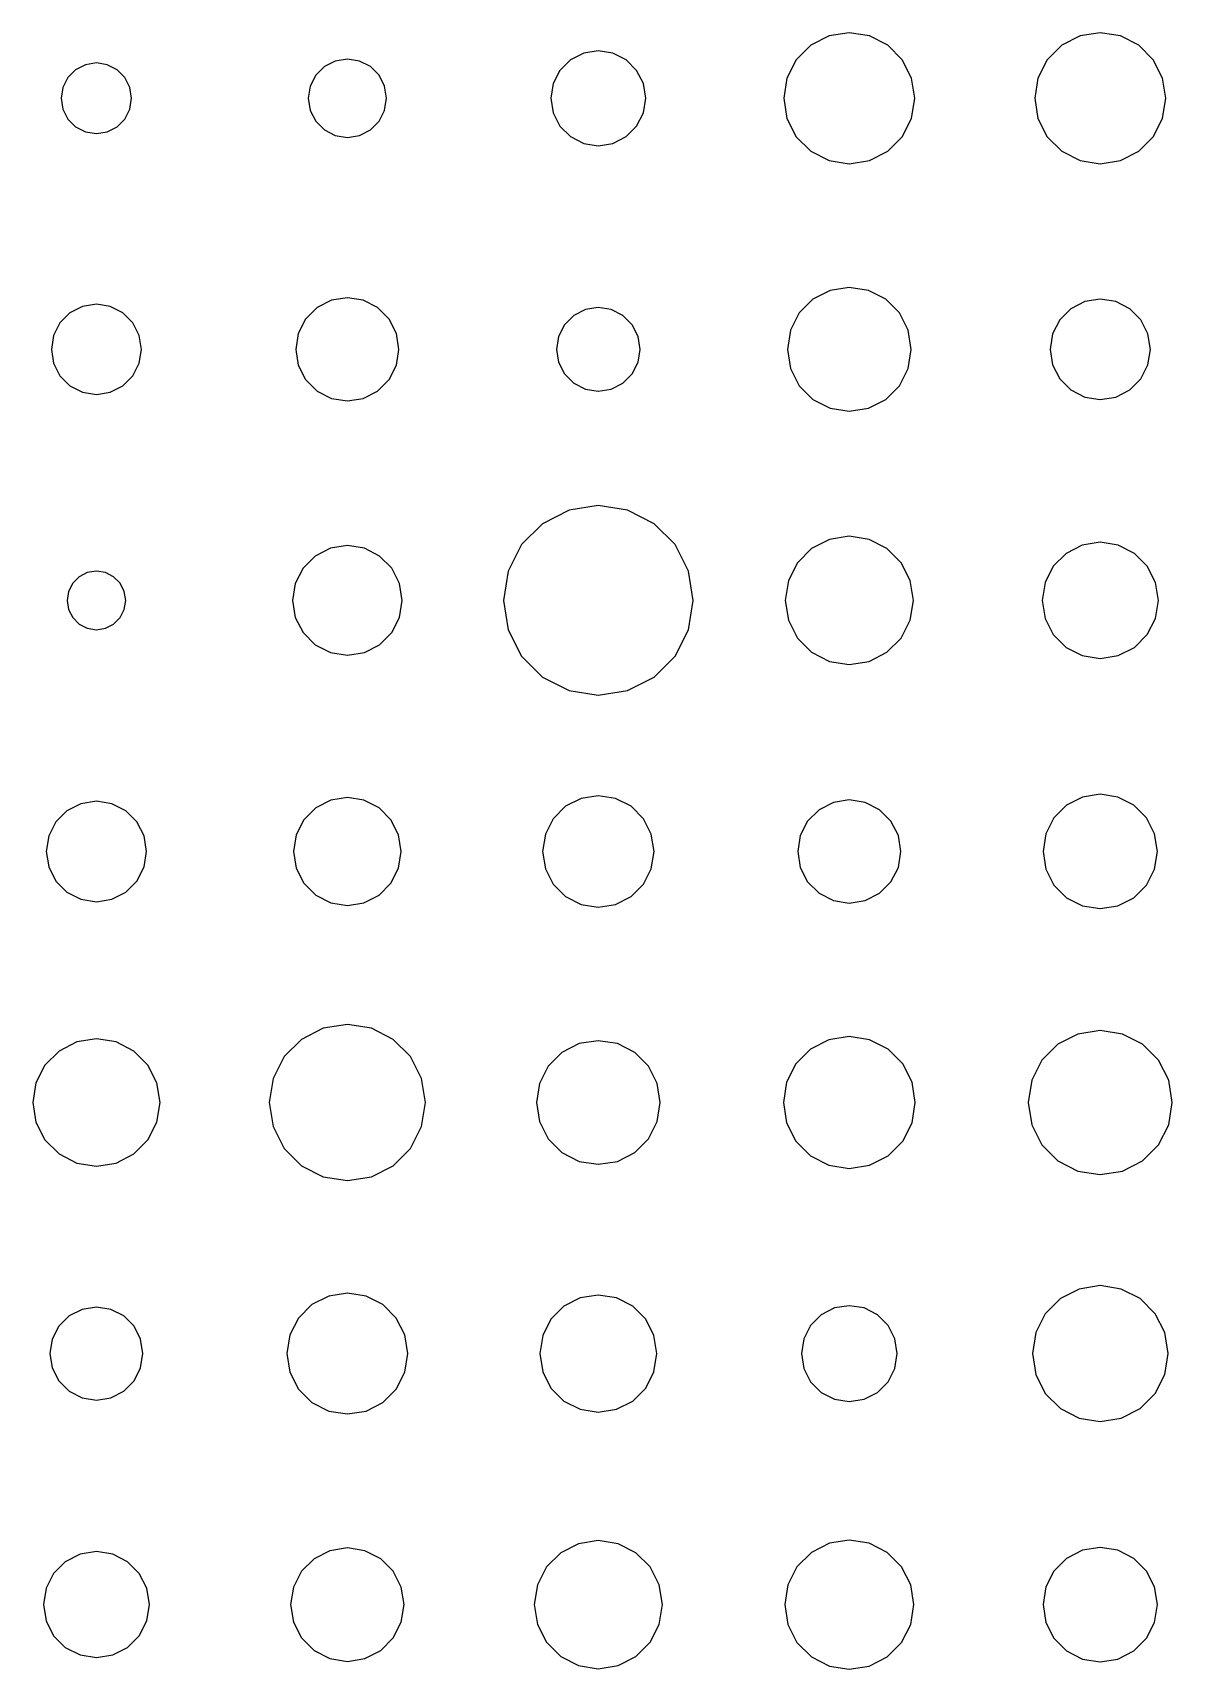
# Model space of a CAD drawing. Header units: metres. Extents: x -318 to 327, y -235 to 244.
# Drawn here: x 8.4 to 90.2, y 16.4 to 133.7 of the extents above; entities that cross this region are included whole.
import ezdxf

# ---------------------------------------------------------------- set-up
doc = ezdxf.new("R2010")
doc.units = ezdxf.units.M

msp = doc.modelspace()

# ---------------------------------------------------------------- linework, layer by layer
for p, q in [((64.24, 132.8, -415.69), (63.2, 131.76, -415.69)), ((65.55, 133.47, -415.69), (64.24, 132.8, -415.69)), ((67, 133.7, -415.69), (65.55, 133.47, -415.69)), ((68.45, 133.47, -415.69), (67, 133.7, -415.69)), ((69.76, 132.8, -415.69), (68.45, 133.47, -415.69)), ((70.8, 131.76, -415.69), (69.76, 132.8, -415.69)), ((82.24, 132.8, -415.69), (81.2, 131.76, -415.69)), ((83.55, 133.47, -415.69), (82.24, 132.8, -415.69)), ((85, 133.7, -415.69), (83.55, 133.47, -415.69)), ((86.45, 133.47, -415.69), (85, 133.7, -415.69)), ((87.76, 132.8, -415.69), (86.45, 133.47, -415.69)), ((88.8, 131.76, -415.69), (87.76, 132.8, -415.69)), ((13, 131.53, -415.69), (12.22, 131.41, -415.69)), ((13.78, 131.41, -415.69), (13, 131.53, -415.69)), ((30.13, 131.66, -415.69), (29.35, 131.27, -415.69)), ((31, 131.8, -415.69), (30.13, 131.66, -415.69)), ((31.87, 131.66, -415.69), (31, 131.8, -415.69)), ((32.65, 131.27, -415.69), (31.87, 131.66, -415.69)), ((47, 131.75, -415.69), (46.25, 131, -415.69)), ((47.95, 132.23, -415.69), (47, 131.75, -415.69)), ((49, 132.4, -415.69), (47.95, 132.23, -415.69)), ((50.05, 132.23, -415.69), (49, 132.4, -415.69)), ((51, 131.75, -415.69), (50.05, 132.23, -415.69)), ((51.75, 131, -415.69), (51, 131.75, -415.69)), ((63.2, 131.76, -415.69), (62.53, 130.45, -415.69)), ((71.47, 130.45, -415.69), (70.8, 131.76, -415.69)), ((81.2, 131.76, -415.69), (80.53, 130.45, -415.69)), ((89.47, 130.45, -415.69), (88.8, 131.76, -415.69)), ((10.95, 130.49, -415.69), (10.59, 129.78, -415.69)), ((11.51, 131.05, -415.69), (10.95, 130.49, -415.69)), ((12.22, 131.41, -415.69), (11.51, 131.05, -415.69)), ((14.49, 131.05, -415.69), (13.78, 131.41, -415.69)), ((15.05, 130.49, -415.69), (14.49, 131.05, -415.69)), ((15.41, 129.78, -415.69), (15.05, 130.49, -415.69)), ((28.73, 130.65, -415.69), (28.34, 129.87, -415.69)), ((29.35, 131.27, -415.69), (28.73, 130.65, -415.69)), ((33.27, 130.65, -415.69), (32.65, 131.27, -415.69)), ((33.66, 129.87, -415.69), (33.27, 130.65, -415.69)), ((46.25, 131, -415.69), (45.77, 130.05, -415.69)), ((52.23, 130.05, -415.69), (51.75, 131, -415.69)), ((62.53, 130.45, -415.69), (62.3, 129, -415.69)), ((71.7, 129, -415.69), (71.47, 130.45, -415.69)), ((80.53, 130.45, -415.69), (80.3, 129, -415.69)), ((89.7, 129, -415.69), (89.47, 130.45, -415.69)), ((10.59, 129.78, -415.69), (10.47, 129, -415.69)), ((15.53, 129, -415.69), (15.41, 129.78, -415.69)), ((28.34, 129.87, -415.69), (28.2, 129, -415.69)), ((33.8, 129, -415.69), (33.66, 129.87, -415.69)), ((45.77, 130.05, -415.69), (45.6, 129, -415.69)), ((52.4, 129, -415.69), (52.23, 130.05, -415.69)), ((10.47, 129, -415.69), (10.59, 128.22, -415.69)), ((10.59, 128.22, -415.69), (10.95, 127.51, -415.69)), ((15.05, 127.51, -415.69), (15.41, 128.22, -415.69)), ((15.41, 128.22, -415.69), (15.53, 129, -415.69)), ((28.2, 129, -415.69), (28.34, 128.13, -415.69)), ((28.34, 128.13, -415.69), (28.73, 127.35, -415.69)), ((33.27, 127.35, -415.69), (33.66, 128.13, -415.69)), ((33.66, 128.13, -415.69), (33.8, 129, -415.69)), ((45.6, 129, -415.69), (45.77, 127.95, -415.69)), ((45.77, 127.95, -415.69), (46.25, 127, -415.69)), ((51.75, 127, -415.69), (52.23, 127.95, -415.69)), ((52.23, 127.95, -415.69), (52.4, 129, -415.69)), ((62.3, 129, -415.69), (62.53, 127.55, -415.69)), ((71.47, 127.55, -415.69), (71.7, 129, -415.69)), ((80.3, 129, -415.69), (80.53, 127.55, -415.69)), ((89.47, 127.55, -415.69), (89.7, 129, -415.69)), ((10.95, 127.51, -415.69), (11.51, 126.95, -415.69)), ((11.51, 126.95, -415.69), (12.22, 126.59, -415.69)), ((13.78, 126.59, -415.69), (14.49, 126.95, -415.69)), ((14.49, 126.95, -415.69), (15.05, 127.51, -415.69)), ((28.73, 127.35, -415.69), (29.35, 126.73, -415.69)), ((29.35, 126.73, -415.69), (30.13, 126.34, -415.69)), ((31.87, 126.34, -415.69), (32.65, 126.73, -415.69)), ((32.65, 126.73, -415.69), (33.27, 127.35, -415.69)), ((46.25, 127, -415.69), (47, 126.25, -415.69)), ((51, 126.25, -415.69), (51.75, 127, -415.69)), ((62.53, 127.55, -415.69), (63.2, 126.24, -415.69)), ((70.8, 126.24, -415.69), (71.47, 127.55, -415.69)), ((80.53, 127.55, -415.69), (81.2, 126.24, -415.69)), ((88.8, 126.24, -415.69), (89.47, 127.55, -415.69)), ((12.22, 126.59, -415.69), (13, 126.47, -415.69)), ((13, 126.47, -415.69), (13.78, 126.59, -415.69)), ((30.13, 126.34, -415.69), (31, 126.2, -415.69)), ((31, 126.2, -415.69), (31.87, 126.34, -415.69)), ((47, 126.25, -415.69), (47.95, 125.77, -415.69)), ((47.95, 125.77, -415.69), (49, 125.6, -415.69)), ((49, 125.6, -415.69), (50.05, 125.77, -415.69)), ((50.05, 125.77, -415.69), (51, 126.25, -415.69)), ((63.2, 126.24, -415.69), (64.24, 125.2, -415.69)), ((69.76, 125.2, -415.69), (70.8, 126.24, -415.69)), ((81.2, 126.24, -415.69), (82.24, 125.2, -415.69)), ((87.76, 125.2, -415.69), (88.8, 126.24, -415.69)), ((64.24, 125.2, -415.69), (65.55, 124.53, -415.69)), ((65.55, 124.53, -415.69), (67, 124.3, -415.69)), ((67, 124.3, -415.69), (68.45, 124.53, -415.69)), ((68.45, 124.53, -415.69), (69.76, 125.2, -415.69)), ((82.24, 125.2, -415.69), (83.55, 124.53, -415.69)), ((83.55, 124.53, -415.69), (85, 124.3, -415.69)), ((85, 124.3, -415.69), (86.45, 124.53, -415.69)), ((86.45, 124.53, -415.69), (87.76, 125.2, -415.69)), ((65.63, 115.22, -415.69), (64.39, 114.59, -415.69)), ((67, 115.43, -415.69), (65.63, 115.22, -415.69)), ((68.37, 115.22, -415.69), (67, 115.43, -415.69)), ((69.61, 114.59, -415.69), (68.37, 115.22, -415.69)), ((12, 114.08, -415.69), (11.1, 113.62, -415.69)), ((13, 114.23, -415.69), (12, 114.08, -415.69)), ((14, 114.08, -415.69), (13, 114.23, -415.69)), ((14.9, 113.62, -415.69), (14, 114.08, -415.69)), ((28.83, 113.99, -415.69), (28.01, 113.17, -415.69)), ((29.86, 114.52, -415.69), (28.83, 113.99, -415.69)), ((31, 114.7, -415.69), (29.86, 114.52, -415.69)), ((32.14, 114.52, -415.69), (31, 114.7, -415.69)), ((33.17, 113.99, -415.69), (32.14, 114.52, -415.69)), ((33.99, 113.17, -415.69), (33.17, 113.99, -415.69)), ((48.07, 113.85, -415.69), (47.24, 113.43, -415.69)), ((49, 114, -415.69), (48.07, 113.85, -415.69)), ((49.93, 113.85, -415.69), (49, 114, -415.69)), ((50.76, 113.43, -415.69), (49.93, 113.85, -415.69)), ((64.39, 114.59, -415.69), (63.41, 113.61, -415.69)), ((70.59, 113.61, -415.69), (69.61, 114.59, -415.69)), ((82.88, 113.91, -415.69), (82.09, 113.12, -415.69)), ((83.89, 114.42, -415.69), (82.88, 113.91, -415.69)), ((85, 114.6, -415.69), (83.89, 114.42, -415.69)), ((86.11, 114.42, -415.69), (85, 114.6, -415.69)), ((87.12, 113.91, -415.69), (86.11, 114.42, -415.69)), ((87.91, 113.12, -415.69), (87.12, 113.91, -415.69)), ((10.38, 112.9, -415.69), (9.92, 112, -415.69)), ((11.1, 113.62, -415.69), (10.38, 112.9, -415.69)), ((15.62, 112.9, -415.69), (14.9, 113.62, -415.69)), ((16.08, 112, -415.69), (15.62, 112.9, -415.69)), ((28.01, 113.17, -415.69), (27.48, 112.14, -415.69)), ((34.52, 112.14, -415.69), (33.99, 113.17, -415.69)), ((46.57, 112.76, -415.69), (46.15, 111.93, -415.69)), ((47.24, 113.43, -415.69), (46.57, 112.76, -415.69)), ((51.43, 112.76, -415.69), (50.76, 113.43, -415.69)), ((51.85, 111.93, -415.69), (51.43, 112.76, -415.69)), ((63.41, 113.61, -415.69), (62.78, 112.37, -415.69)), ((71.22, 112.37, -415.69), (70.59, 113.61, -415.69)), ((82.09, 113.12, -415.69), (81.58, 112.11, -415.69)), ((88.42, 112.11, -415.69), (87.91, 113.12, -415.69)), ((9.92, 112, -415.69), (9.77, 111, -415.69)), ((16.23, 111, -415.69), (16.08, 112, -415.69)), ((27.48, 112.14, -415.69), (27.3, 111, -415.69)), ((34.7, 111, -415.69), (34.52, 112.14, -415.69)), ((46.15, 111.93, -415.69), (46, 111, -415.69)), ((52, 111, -415.69), (51.85, 111.93, -415.69)), ((62.78, 112.37, -415.69), (62.57, 111, -415.69)), ((71.43, 111, -415.69), (71.22, 112.37, -415.69)), ((81.58, 112.11, -415.69), (81.4, 111, -415.69)), ((88.6, 111, -415.69), (88.42, 112.11, -415.69)), ((9.77, 111, -415.69), (9.92, 110, -415.69)), ((16.08, 110, -415.69), (16.23, 111, -415.69)), ((27.3, 111, -415.69), (27.48, 109.86, -415.69)), ((34.52, 109.86, -415.69), (34.7, 111, -415.69)), ((46, 111, -415.69), (46.15, 110.07, -415.69)), ((51.85, 110.07, -415.69), (52, 111, -415.69)), ((62.57, 111, -415.69), (62.78, 109.63, -415.69)), ((71.22, 109.63, -415.69), (71.43, 111, -415.69)), ((81.4, 111, -415.69), (81.58, 109.89, -415.69)), ((88.42, 109.89, -415.69), (88.6, 111, -415.69)), ((9.92, 110, -415.69), (10.38, 109.1, -415.69)), ((15.62, 109.1, -415.69), (16.08, 110, -415.69)), ((27.48, 109.86, -415.69), (28.01, 108.83, -415.69)), ((33.99, 108.83, -415.69), (34.52, 109.86, -415.69)), ((46.15, 110.07, -415.69), (46.57, 109.24, -415.69)), ((46.57, 109.24, -415.69), (47.24, 108.57, -415.69)), ((50.76, 108.57, -415.69), (51.43, 109.24, -415.69)), ((51.43, 109.24, -415.69), (51.85, 110.07, -415.69)), ((62.78, 109.63, -415.69), (63.41, 108.39, -415.69)), ((70.59, 108.39, -415.69), (71.22, 109.63, -415.69)), ((81.58, 109.89, -415.69), (82.09, 108.88, -415.69)), ((87.91, 108.88, -415.69), (88.42, 109.89, -415.69)), ((10.38, 109.1, -415.69), (11.1, 108.38, -415.69)), ((11.1, 108.38, -415.69), (12, 107.92, -415.69)), ((14, 107.92, -415.69), (14.9, 108.38, -415.69)), ((14.9, 108.38, -415.69), (15.62, 109.1, -415.69)), ((28.01, 108.83, -415.69), (28.83, 108.01, -415.69)), ((28.83, 108.01, -415.69), (29.86, 107.48, -415.69)), ((32.14, 107.48, -415.69), (33.17, 108.01, -415.69)), ((33.17, 108.01, -415.69), (33.99, 108.83, -415.69)), ((47.24, 108.57, -415.69), (48.07, 108.15, -415.69)), ((48.07, 108.15, -415.69), (49, 108, -415.69)), ((49, 108, -415.69), (49.93, 108.15, -415.69)), ((49.93, 108.15, -415.69), (50.76, 108.57, -415.69)), ((63.41, 108.39, -415.69), (64.39, 107.41, -415.69)), ((69.61, 107.41, -415.69), (70.59, 108.39, -415.69)), ((82.09, 108.88, -415.69), (82.88, 108.09, -415.69)), ((82.88, 108.09, -415.69), (83.89, 107.58, -415.69)), ((86.11, 107.58, -415.69), (87.12, 108.09, -415.69)), ((87.12, 108.09, -415.69), (87.91, 108.88, -415.69)), ((12, 107.92, -415.69), (13, 107.77, -415.69)), ((13, 107.77, -415.69), (14, 107.92, -415.69)), ((29.86, 107.48, -415.69), (31, 107.3, -415.69)), ((31, 107.3, -415.69), (32.14, 107.48, -415.69)), ((64.39, 107.41, -415.69), (65.63, 106.78, -415.69)), ((65.63, 106.78, -415.69), (67, 106.57, -415.69)), ((67, 106.57, -415.69), (68.37, 106.78, -415.69)), ((68.37, 106.78, -415.69), (69.61, 107.41, -415.69)), ((83.89, 107.58, -415.69), (85, 107.4, -415.69)), ((85, 107.4, -415.69), (86.11, 107.58, -415.69)), ((49, 99.8, -415.69), (46.9, 99.47, -415.69)), ((51.1, 99.47, -415.69), (49, 99.8, -415.69)), ((46.9, 99.47, -415.69), (45, 98.5, -415.69)), ((53, 98.5, -415.69), (51.1, 99.47, -415.69)), ((45, 98.5, -415.69), (43.5, 97, -415.69)), ((54.5, 97, -415.69), (53, 98.5, -415.69)), ((67, 97.6, -415.69), (65.58, 97.37, -415.69)), ((68.42, 97.37, -415.69), (67, 97.6, -415.69)), ((29.78, 96.74, -415.69), (28.69, 96.18, -415.69)), ((31, 96.93, -415.69), (29.78, 96.74, -415.69)), ((32.22, 96.74, -415.69), (31, 96.93, -415.69)), ((33.31, 96.18, -415.69), (32.22, 96.74, -415.69)), ((43.5, 97, -415.69), (42.53, 95.1, -415.69)), ((55.47, 95.1, -415.69), (54.5, 97, -415.69)), ((64.3, 96.72, -415.69), (63.28, 95.7, -415.69)), ((65.58, 97.37, -415.69), (64.3, 96.72, -415.69)), ((69.7, 96.72, -415.69), (68.42, 97.37, -415.69)), ((70.72, 95.7, -415.69), (69.7, 96.72, -415.69)), ((82.55, 96.37, -415.69), (81.63, 95.45, -415.69)), ((83.71, 96.96, -415.69), (82.55, 96.37, -415.69)), ((85, 97.17, -415.69), (83.71, 96.96, -415.69)), ((86.29, 96.96, -415.69), (85, 97.17, -415.69)), ((87.45, 96.37, -415.69), (86.29, 96.96, -415.69)), ((88.37, 95.45, -415.69), (87.45, 96.37, -415.69)), ((13, 95.1, -415.69), (12.35, 95, -415.69)), ((13.65, 95, -415.69), (13, 95.1, -415.69)), ((27.82, 95.31, -415.69), (27.26, 94.22, -415.69)), ((28.69, 96.18, -415.69), (27.82, 95.31, -415.69)), ((34.18, 95.31, -415.69), (33.31, 96.18, -415.69)), ((34.74, 94.22, -415.69), (34.18, 95.31, -415.69)), ((42.53, 95.1, -415.69), (42.2, 93, -415.69)), ((55.8, 93, -415.69), (55.47, 95.1, -415.69)), ((63.28, 95.7, -415.69), (62.63, 94.42, -415.69)), ((71.37, 94.42, -415.69), (70.72, 95.7, -415.69)), ((81.63, 95.45, -415.69), (81.04, 94.29, -415.69)), ((88.96, 94.29, -415.69), (88.37, 95.45, -415.69)), ((11.3, 94.23, -415.69), (11, 93.65, -415.69)), ((11.77, 94.7, -415.69), (11.3, 94.23, -415.69)), ((12.35, 95, -415.69), (11.77, 94.7, -415.69)), ((14.23, 94.7, -415.69), (13.65, 95, -415.69)), ((14.7, 94.23, -415.69), (14.23, 94.7, -415.69)), ((15, 93.65, -415.69), (14.7, 94.23, -415.69)), ((27.26, 94.22, -415.69), (27.07, 93, -415.69)), ((34.93, 93, -415.69), (34.74, 94.22, -415.69)), ((62.63, 94.42, -415.69), (62.4, 93, -415.69)), ((71.6, 93, -415.69), (71.37, 94.42, -415.69)), ((81.04, 94.29, -415.69), (80.83, 93, -415.69)), ((89.17, 93, -415.69), (88.96, 94.29, -415.69)), ((11, 93.65, -415.69), (10.9, 93, -415.69)), ((10.9, 93, -415.69), (11, 92.35, -415.69)), ((15.1, 93, -415.69), (15, 93.65, -415.69)), ((15, 92.35, -415.69), (15.1, 93, -415.69)), ((27.07, 93, -415.69), (27.26, 91.78, -415.69)), ((34.74, 91.78, -415.69), (34.93, 93, -415.69)), ((42.2, 93, -415.69), (42.53, 90.9, -415.69)), ((55.47, 90.9, -415.69), (55.8, 93, -415.69)), ((62.4, 93, -415.69), (62.63, 91.58, -415.69)), ((71.37, 91.58, -415.69), (71.6, 93, -415.69)), ((80.83, 93, -415.69), (81.04, 91.71, -415.69)), ((88.96, 91.71, -415.69), (89.17, 93, -415.69)), ((11, 92.35, -415.69), (11.3, 91.77, -415.69)), ((11.3, 91.77, -415.69), (11.77, 91.3, -415.69)), ((14.23, 91.3, -415.69), (14.7, 91.77, -415.69)), ((14.7, 91.77, -415.69), (15, 92.35, -415.69)), ((27.26, 91.78, -415.69), (27.82, 90.69, -415.69)), ((34.18, 90.69, -415.69), (34.74, 91.78, -415.69)), ((62.63, 91.58, -415.69), (63.28, 90.3, -415.69)), ((70.72, 90.3, -415.69), (71.37, 91.58, -415.69)), ((81.04, 91.71, -415.69), (81.63, 90.55, -415.69)), ((88.37, 90.55, -415.69), (88.96, 91.71, -415.69)), ((11.77, 91.3, -415.69), (12.35, 91, -415.69)), ((12.35, 91, -415.69), (13, 90.9, -415.69)), ((13, 90.9, -415.69), (13.65, 91, -415.69)), ((13.65, 91, -415.69), (14.23, 91.3, -415.69)), ((27.82, 90.69, -415.69), (28.69, 89.82, -415.69)), ((33.31, 89.82, -415.69), (34.18, 90.69, -415.69)), ((42.53, 90.9, -415.69), (43.5, 89, -415.69)), ((54.5, 89, -415.69), (55.47, 90.9, -415.69)), ((81.63, 90.55, -415.69), (82.55, 89.63, -415.69)), ((87.45, 89.63, -415.69), (88.37, 90.55, -415.69)), ((28.69, 89.82, -415.69), (29.78, 89.26, -415.69)), ((29.78, 89.26, -415.69), (31, 89.07, -415.69)), ((31, 89.07, -415.69), (32.22, 89.26, -415.69)), ((32.22, 89.26, -415.69), (33.31, 89.82, -415.69)), ((63.28, 90.3, -415.69), (64.3, 89.28, -415.69)), ((64.3, 89.28, -415.69), (65.58, 88.63, -415.69)), ((68.42, 88.63, -415.69), (69.7, 89.28, -415.69)), ((69.7, 89.28, -415.69), (70.72, 90.3, -415.69)), ((82.55, 89.63, -415.69), (83.71, 89.04, -415.69)), ((86.29, 89.04, -415.69), (87.45, 89.63, -415.69)), ((43.5, 89, -415.69), (45, 87.5, -415.69)), ((53, 87.5, -415.69), (54.5, 89, -415.69)), ((65.58, 88.63, -415.69), (67, 88.4, -415.69)), ((67, 88.4, -415.69), (68.42, 88.63, -415.69)), ((83.71, 89.04, -415.69), (85, 88.83, -415.69)), ((85, 88.83, -415.69), (86.29, 89.04, -415.69)), ((45, 87.5, -415.69), (46.9, 86.53, -415.69)), ((51.1, 86.53, -415.69), (53, 87.5, -415.69)), ((46.9, 86.53, -415.69), (49, 86.2, -415.69)), ((49, 86.2, -415.69), (51.1, 86.53, -415.69)), ((29.81, 78.68, -415.69), (28.73, 78.13, -415.69)), ((31, 78.87, -415.69), (29.81, 78.68, -415.69)), ((32.19, 78.68, -415.69), (31, 78.87, -415.69)), ((33.27, 78.13, -415.69), (32.19, 78.68, -415.69)), ((47.76, 78.8, -415.69), (46.65, 78.24, -415.69)), ((49, 79, -415.69), (47.76, 78.8, -415.69)), ((50.24, 78.8, -415.69), (49, 79, -415.69)), ((51.35, 78.24, -415.69), (50.24, 78.8, -415.69)), ((67, 78.7, -415.69), (65.86, 78.52, -415.69)), ((68.14, 78.52, -415.69), (67, 78.7, -415.69)), ((83.73, 78.9, -415.69), (82.59, 78.32, -415.69)), ((85, 79.1, -415.69), (83.73, 78.9, -415.69)), ((86.27, 78.9, -415.69), (85, 79.1, -415.69)), ((87.41, 78.32, -415.69), (86.27, 78.9, -415.69)), ((10.88, 77.91, -415.69), (10.09, 77.12, -415.69)), ((11.89, 78.42, -415.69), (10.88, 77.91, -415.69)), ((13, 78.6, -415.69), (11.89, 78.42, -415.69)), ((14.11, 78.42, -415.69), (13, 78.6, -415.69)), ((15.12, 77.91, -415.69), (14.11, 78.42, -415.69)), ((15.91, 77.12, -415.69), (15.12, 77.91, -415.69)), ((28.73, 78.13, -415.69), (27.87, 77.27, -415.69)), ((34.13, 77.27, -415.69), (33.27, 78.13, -415.69)), ((46.65, 78.24, -415.69), (45.76, 77.35, -415.69)), ((52.24, 77.35, -415.69), (51.35, 78.24, -415.69)), ((64.83, 77.99, -415.69), (64.01, 77.17, -415.69)), ((65.86, 78.52, -415.69), (64.83, 77.99, -415.69)), ((69.17, 77.99, -415.69), (68.14, 78.52, -415.69)), ((69.99, 77.17, -415.69), (69.17, 77.99, -415.69)), ((82.59, 78.32, -415.69), (81.68, 77.41, -415.69)), ((88.32, 77.41, -415.69), (87.41, 78.32, -415.69)), ((10.09, 77.12, -415.69), (9.58, 76.11, -415.69)), ((16.42, 76.11, -415.69), (15.91, 77.12, -415.69)), ((27.87, 77.27, -415.69), (27.32, 76.19, -415.69)), ((34.68, 76.19, -415.69), (34.13, 77.27, -415.69)), ((45.76, 77.35, -415.69), (45.2, 76.24, -415.69)), ((52.8, 76.24, -415.69), (52.24, 77.35, -415.69)), ((64.01, 77.17, -415.69), (63.48, 76.14, -415.69)), ((70.52, 76.14, -415.69), (69.99, 77.17, -415.69)), ((81.1, 76.27, -415.69), (80.9, 75, -415.69)), ((81.68, 77.41, -415.69), (81.1, 76.27, -415.69)), ((88.9, 76.27, -415.69), (88.32, 77.41, -415.69)), ((89.1, 75, -415.69), (88.9, 76.27, -415.69)), ((9.58, 76.11, -415.69), (9.4, 75, -415.69)), ((16.6, 75, -415.69), (16.42, 76.11, -415.69)), ((27.32, 76.19, -415.69), (27.13, 75, -415.69)), ((34.87, 75, -415.69), (34.68, 76.19, -415.69)), ((45.2, 76.24, -415.69), (45, 75, -415.69)), ((53, 75, -415.69), (52.8, 76.24, -415.69)), ((63.48, 76.14, -415.69), (63.3, 75, -415.69)), ((70.7, 75, -415.69), (70.52, 76.14, -415.69)), ((9.4, 75, -415.69), (9.58, 73.89, -415.69)), ((16.42, 73.89, -415.69), (16.6, 75, -415.69)), ((27.13, 75, -415.69), (27.32, 73.81, -415.69)), ((34.68, 73.81, -415.69), (34.87, 75, -415.69)), ((45, 75, -415.69), (45.2, 73.76, -415.69)), ((52.8, 73.76, -415.69), (53, 75, -415.69)), ((63.3, 75, -415.69), (63.48, 73.86, -415.69)), ((70.52, 73.86, -415.69), (70.7, 75, -415.69)), ((80.9, 75, -415.69), (81.1, 73.73, -415.69)), ((88.9, 73.73, -415.69), (89.1, 75, -415.69)), ((9.58, 73.89, -415.69), (10.09, 72.88, -415.69)), ((10.09, 72.88, -415.69), (10.88, 72.09, -415.69)), ((15.12, 72.09, -415.69), (15.91, 72.88, -415.69)), ((15.91, 72.88, -415.69), (16.42, 73.89, -415.69)), ((27.32, 73.81, -415.69), (27.87, 72.73, -415.69)), ((34.13, 72.73, -415.69), (34.68, 73.81, -415.69)), ((45.2, 73.76, -415.69), (45.76, 72.65, -415.69)), ((52.24, 72.65, -415.69), (52.8, 73.76, -415.69)), ((63.48, 73.86, -415.69), (64.01, 72.83, -415.69)), ((64.01, 72.83, -415.69), (64.83, 72.01, -415.69)), ((69.17, 72.01, -415.69), (69.99, 72.83, -415.69)), ((69.99, 72.83, -415.69), (70.52, 73.86, -415.69)), ((81.1, 73.73, -415.69), (81.68, 72.59, -415.69)), ((88.32, 72.59, -415.69), (88.9, 73.73, -415.69)), ((10.88, 72.09, -415.69), (11.89, 71.58, -415.69)), ((11.89, 71.58, -415.69), (13, 71.4, -415.69)), ((13, 71.4, -415.69), (14.11, 71.58, -415.69)), ((14.11, 71.58, -415.69), (15.12, 72.09, -415.69)), ((27.87, 72.73, -415.69), (28.73, 71.87, -415.69)), ((28.73, 71.87, -415.69), (29.81, 71.32, -415.69)), ((32.19, 71.32, -415.69), (33.27, 71.87, -415.69)), ((33.27, 71.87, -415.69), (34.13, 72.73, -415.69)), ((45.76, 72.65, -415.69), (46.65, 71.76, -415.69)), ((46.65, 71.76, -415.69), (47.76, 71.2, -415.69)), ((50.24, 71.2, -415.69), (51.35, 71.76, -415.69)), ((51.35, 71.76, -415.69), (52.24, 72.65, -415.69)), ((64.83, 72.01, -415.69), (65.86, 71.48, -415.69)), ((68.14, 71.48, -415.69), (69.17, 72.01, -415.69)), ((81.68, 72.59, -415.69), (82.59, 71.68, -415.69)), ((82.59, 71.68, -415.69), (83.73, 71.1, -415.69)), ((86.27, 71.1, -415.69), (87.41, 71.68, -415.69)), ((87.41, 71.68, -415.69), (88.32, 72.59, -415.69)), ((29.81, 71.32, -415.69), (31, 71.13, -415.69)), ((31, 71.13, -415.69), (32.19, 71.32, -415.69)), ((47.76, 71.2, -415.69), (49, 71, -415.69)), ((49, 71, -415.69), (50.24, 71.2, -415.69)), ((65.86, 71.48, -415.69), (67, 71.3, -415.69)), ((67, 71.3, -415.69), (68.14, 71.48, -415.69)), ((83.73, 71.1, -415.69), (85, 70.9, -415.69)), ((85, 70.9, -415.69), (86.27, 71.1, -415.69)), ((29.27, 62.33, -415.69), (27.71, 61.53, -415.69)), ((31, 62.6, -415.69), (29.27, 62.33, -415.69)), ((32.73, 62.33, -415.69), (31, 62.6, -415.69)), ((34.29, 61.53, -415.69), (32.73, 62.33, -415.69)), ((11.59, 61.34, -415.69), (10.32, 60.69, -415.69)), ((13, 61.57, -415.69), (11.59, 61.34, -415.69)), ((14.41, 61.34, -415.69), (13, 61.57, -415.69)), ((15.68, 60.69, -415.69), (14.41, 61.34, -415.69)), ((27.71, 61.53, -415.69), (26.47, 60.29, -415.69)), ((35.53, 60.29, -415.69), (34.29, 61.53, -415.69)), ((47.63, 61.22, -415.69), (46.39, 60.59, -415.69)), ((49, 61.43, -415.69), (47.63, 61.22, -415.69)), ((50.37, 61.22, -415.69), (49, 61.43, -415.69)), ((51.61, 60.59, -415.69), (50.37, 61.22, -415.69)), ((65.54, 61.5, -415.69), (64.22, 60.83, -415.69)), ((67, 61.73, -415.69), (65.54, 61.5, -415.69)), ((68.46, 61.5, -415.69), (67, 61.73, -415.69)), ((69.78, 60.83, -415.69), (68.46, 61.5, -415.69)), ((81.96, 61.18, -415.69), (80.82, 60.04, -415.69)), ((83.4, 61.91, -415.69), (81.96, 61.18, -415.69)), ((85, 62.17, -415.69), (83.4, 61.91, -415.69)), ((86.6, 61.91, -415.69), (85, 62.17, -415.69)), ((88.04, 61.18, -415.69), (86.6, 61.91, -415.69)), ((89.18, 60.04, -415.69), (88.04, 61.18, -415.69)), ((10.32, 60.69, -415.69), (9.31, 59.68, -415.69)), ((16.69, 59.68, -415.69), (15.68, 60.69, -415.69)), ((26.47, 60.29, -415.69), (25.67, 58.73, -415.69)), ((36.33, 58.73, -415.69), (35.53, 60.29, -415.69)), ((46.39, 60.59, -415.69), (45.41, 59.61, -415.69)), ((52.59, 59.61, -415.69), (51.61, 60.59, -415.69)), ((64.22, 60.83, -415.69), (63.17, 59.78, -415.69)), ((70.83, 59.78, -415.69), (69.78, 60.83, -415.69)), ((80.82, 60.04, -415.69), (80.09, 58.6, -415.69)), ((89.91, 58.6, -415.69), (89.18, 60.04, -415.69)), ((9.31, 59.68, -415.69), (8.66, 58.41, -415.69)), ((17.34, 58.41, -415.69), (16.69, 59.68, -415.69)), ((25.67, 58.73, -415.69), (25.4, 57, -415.69)), ((36.6, 57, -415.69), (36.33, 58.73, -415.69)), ((45.41, 59.61, -415.69), (44.78, 58.37, -415.69)), ((53.22, 58.37, -415.69), (52.59, 59.61, -415.69)), ((63.17, 59.78, -415.69), (62.5, 58.46, -415.69)), ((71.5, 58.46, -415.69), (70.83, 59.78, -415.69)), ((8.66, 58.41, -415.69), (8.43, 57, -415.69)), ((17.57, 57, -415.69), (17.34, 58.41, -415.69)), ((44.78, 58.37, -415.69), (44.57, 57, -415.69)), ((53.43, 57, -415.69), (53.22, 58.37, -415.69)), ((62.5, 58.46, -415.69), (62.27, 57, -415.69)), ((71.73, 57, -415.69), (71.5, 58.46, -415.69)), ((80.09, 58.6, -415.69), (79.83, 57, -415.69)), ((90.17, 57, -415.69), (89.91, 58.6, -415.69)), ((8.43, 57, -415.69), (8.66, 55.59, -415.69)), ((17.34, 55.59, -415.69), (17.57, 57, -415.69)), ((25.4, 57, -415.69), (25.67, 55.27, -415.69)), ((36.33, 55.27, -415.69), (36.6, 57, -415.69)), ((44.57, 57, -415.69), (44.78, 55.63, -415.69)), ((53.22, 55.63, -415.69), (53.43, 57, -415.69)), ((62.27, 57, -415.69), (62.5, 55.54, -415.69)), ((71.5, 55.54, -415.69), (71.73, 57, -415.69)), ((79.83, 57, -415.69), (80.09, 55.4, -415.69)), ((89.91, 55.4, -415.69), (90.17, 57, -415.69)), ((8.66, 55.59, -415.69), (9.31, 54.32, -415.69)), ((16.69, 54.32, -415.69), (17.34, 55.59, -415.69)), ((25.67, 55.27, -415.69), (26.47, 53.71, -415.69)), ((35.53, 53.71, -415.69), (36.33, 55.27, -415.69)), ((44.78, 55.63, -415.69), (45.41, 54.39, -415.69)), ((52.59, 54.39, -415.69), (53.22, 55.63, -415.69)), ((62.5, 55.54, -415.69), (63.17, 54.22, -415.69)), ((70.83, 54.22, -415.69), (71.5, 55.54, -415.69)), ((80.09, 55.4, -415.69), (80.82, 53.96, -415.69)), ((89.18, 53.96, -415.69), (89.91, 55.4, -415.69)), ((9.31, 54.32, -415.69), (10.32, 53.31, -415.69)), ((15.68, 53.31, -415.69), (16.69, 54.32, -415.69)), ((45.41, 54.39, -415.69), (46.39, 53.41, -415.69)), ((51.61, 53.41, -415.69), (52.59, 54.39, -415.69)), ((63.17, 54.22, -415.69), (64.22, 53.17, -415.69)), ((69.78, 53.17, -415.69), (70.83, 54.22, -415.69)), ((10.32, 53.31, -415.69), (11.59, 52.66, -415.69)), ((14.41, 52.66, -415.69), (15.68, 53.31, -415.69)), ((26.47, 53.71, -415.69), (27.71, 52.47, -415.69)), ((34.29, 52.47, -415.69), (35.53, 53.71, -415.69)), ((46.39, 53.41, -415.69), (47.63, 52.78, -415.69)), ((50.37, 52.78, -415.69), (51.61, 53.41, -415.69)), ((64.22, 53.17, -415.69), (65.54, 52.5, -415.69)), ((68.46, 52.5, -415.69), (69.78, 53.17, -415.69)), ((80.82, 53.96, -415.69), (81.96, 52.82, -415.69)), ((81.96, 52.82, -415.69), (83.4, 52.09, -415.69)), ((86.6, 52.09, -415.69), (88.04, 52.82, -415.69)), ((88.04, 52.82, -415.69), (89.18, 53.96, -415.69)), ((11.59, 52.66, -415.69), (13, 52.43, -415.69)), ((13, 52.43, -415.69), (14.41, 52.66, -415.69)), ((27.71, 52.47, -415.69), (29.27, 51.67, -415.69)), ((29.27, 51.67, -415.69), (31, 51.4, -415.69)), ((31, 51.4, -415.69), (32.73, 51.67, -415.69)), ((32.73, 51.67, -415.69), (34.29, 52.47, -415.69)), ((47.63, 52.78, -415.69), (49, 52.57, -415.69)), ((49, 52.57, -415.69), (50.37, 52.78, -415.69)), ((65.54, 52.5, -415.69), (67, 52.27, -415.69)), ((67, 52.27, -415.69), (68.46, 52.5, -415.69)), ((83.4, 52.09, -415.69), (85, 51.83, -415.69)), ((85, 51.83, -415.69), (86.6, 52.09, -415.69)), ((83.5, 43.63, -415.69), (82.14, 42.94, -415.69)), ((85, 43.87, -415.69), (83.5, 43.63, -415.69)), ((86.5, 43.63, -415.69), (85, 43.87, -415.69)), ((87.86, 42.94, -415.69), (86.5, 43.63, -415.69)), ((13, 42.33, -415.69), (11.97, 42.17, -415.69)), ((14.03, 42.17, -415.69), (13, 42.33, -415.69)), ((28.45, 42.51, -415.69), (27.49, 41.55, -415.69)), ((29.66, 43.12, -415.69), (28.45, 42.51, -415.69)), ((31, 43.33, -415.69), (29.66, 43.12, -415.69)), ((32.34, 43.12, -415.69), (31, 43.33, -415.69)), ((33.55, 42.51, -415.69), (32.34, 43.12, -415.69)), ((34.51, 41.55, -415.69), (33.55, 42.51, -415.69)), ((46.53, 42.4, -415.69), (45.6, 41.47, -415.69)), ((47.7, 42.99, -415.69), (46.53, 42.4, -415.69)), ((49, 43.2, -415.69), (47.7, 42.99, -415.69)), ((50.3, 42.99, -415.69), (49, 43.2, -415.69)), ((51.47, 42.4, -415.69), (50.3, 42.99, -415.69)), ((52.4, 41.47, -415.69), (51.47, 42.4, -415.69)), ((65.94, 42.27, -415.69), (64.98, 41.78, -415.69)), ((67, 42.43, -415.69), (65.94, 42.27, -415.69)), ((68.06, 42.27, -415.69), (67, 42.43, -415.69)), ((69.02, 41.78, -415.69), (68.06, 42.27, -415.69)), ((82.14, 42.94, -415.69), (81.06, 41.86, -415.69)), ((88.94, 41.86, -415.69), (87.86, 42.94, -415.69)), ((11.04, 41.7, -415.69), (10.3, 40.96, -415.69)), ((11.97, 42.17, -415.69), (11.04, 41.7, -415.69)), ((14.96, 41.7, -415.69), (14.03, 42.17, -415.69)), ((15.7, 40.96, -415.69), (14.96, 41.7, -415.69)), ((27.49, 41.55, -415.69), (26.88, 40.34, -415.69)), ((35.12, 40.34, -415.69), (34.51, 41.55, -415.69)), ((45.6, 41.47, -415.69), (45.01, 40.3, -415.69)), ((52.99, 40.3, -415.69), (52.4, 41.47, -415.69)), ((64.98, 41.78, -415.69), (64.22, 41.02, -415.69)), ((69.78, 41.02, -415.69), (69.02, 41.78, -415.69)), ((81.06, 41.86, -415.69), (80.37, 40.5, -415.69)), ((89.63, 40.5, -415.69), (88.94, 41.86, -415.69)), ((9.83, 40.03, -415.69), (9.67, 39, -415.69)), ((10.3, 40.96, -415.69), (9.83, 40.03, -415.69)), ((16.17, 40.03, -415.69), (15.7, 40.96, -415.69)), ((16.33, 39, -415.69), (16.17, 40.03, -415.69)), ((26.88, 40.34, -415.69), (26.67, 39, -415.69)), ((35.33, 39, -415.69), (35.12, 40.34, -415.69)), ((45.01, 40.3, -415.69), (44.8, 39, -415.69)), ((53.2, 39, -415.69), (52.99, 40.3, -415.69)), ((63.73, 40.06, -415.69), (63.57, 39, -415.69)), ((64.22, 41.02, -415.69), (63.73, 40.06, -415.69)), ((70.27, 40.06, -415.69), (69.78, 41.02, -415.69)), ((70.43, 39, -415.69), (70.27, 40.06, -415.69)), ((80.37, 40.5, -415.69), (80.13, 39, -415.69)), ((89.87, 39, -415.69), (89.63, 40.5, -415.69)), ((9.67, 39, -415.69), (9.83, 37.97, -415.69)), ((16.17, 37.97, -415.69), (16.33, 39, -415.69)), ((26.67, 39, -415.69), (26.88, 37.66, -415.69)), ((35.12, 37.66, -415.69), (35.33, 39, -415.69)), ((44.8, 39, -415.69), (45.01, 37.7, -415.69)), ((52.99, 37.7, -415.69), (53.2, 39, -415.69)), ((63.57, 39, -415.69), (63.73, 37.94, -415.69)), ((70.27, 37.94, -415.69), (70.43, 39, -415.69)), ((80.13, 39, -415.69), (80.37, 37.5, -415.69)), ((89.63, 37.5, -415.69), (89.87, 39, -415.69)), ((9.83, 37.97, -415.69), (10.3, 37.04, -415.69)), ((15.7, 37.04, -415.69), (16.17, 37.97, -415.69)), ((26.88, 37.66, -415.69), (27.49, 36.45, -415.69)), ((34.51, 36.45, -415.69), (35.12, 37.66, -415.69)), ((45.01, 37.7, -415.69), (45.6, 36.53, -415.69)), ((52.4, 36.53, -415.69), (52.99, 37.7, -415.69)), ((63.73, 37.94, -415.69), (64.22, 36.98, -415.69)), ((69.78, 36.98, -415.69), (70.27, 37.94, -415.69)), ((10.3, 37.04, -415.69), (11.04, 36.3, -415.69)), ((14.96, 36.3, -415.69), (15.7, 37.04, -415.69)), ((27.49, 36.45, -415.69), (28.45, 35.49, -415.69)), ((33.55, 35.49, -415.69), (34.51, 36.45, -415.69)), ((45.6, 36.53, -415.69), (46.53, 35.6, -415.69)), ((51.47, 35.6, -415.69), (52.4, 36.53, -415.69)), ((64.22, 36.98, -415.69), (64.98, 36.22, -415.69)), ((69.02, 36.22, -415.69), (69.78, 36.98, -415.69)), ((80.37, 37.5, -415.69), (81.06, 36.14, -415.69)), ((88.94, 36.14, -415.69), (89.63, 37.5, -415.69)), ((11.04, 36.3, -415.69), (11.97, 35.83, -415.69)), ((11.97, 35.83, -415.69), (13, 35.67, -415.69)), ((13, 35.67, -415.69), (14.03, 35.83, -415.69)), ((14.03, 35.83, -415.69), (14.96, 36.3, -415.69)), ((28.45, 35.49, -415.69), (29.66, 34.88, -415.69)), ((32.34, 34.88, -415.69), (33.55, 35.49, -415.69)), ((46.53, 35.6, -415.69), (47.7, 35.01, -415.69)), ((50.3, 35.01, -415.69), (51.47, 35.6, -415.69)), ((64.98, 36.22, -415.69), (65.94, 35.73, -415.69)), ((65.94, 35.73, -415.69), (67, 35.57, -415.69)), ((67, 35.57, -415.69), (68.06, 35.73, -415.69)), ((68.06, 35.73, -415.69), (69.02, 36.22, -415.69)), ((81.06, 36.14, -415.69), (82.14, 35.06, -415.69)), ((87.86, 35.06, -415.69), (88.94, 36.14, -415.69)), ((29.66, 34.88, -415.69), (31, 34.67, -415.69)), ((31, 34.67, -415.69), (32.34, 34.88, -415.69)), ((47.7, 35.01, -415.69), (49, 34.8, -415.69)), ((49, 34.8, -415.69), (50.3, 35.01, -415.69)), ((82.14, 35.06, -415.69), (83.5, 34.37, -415.69)), ((83.5, 34.37, -415.69), (85, 34.13, -415.69)), ((85, 34.13, -415.69), (86.5, 34.37, -415.69)), ((86.5, 34.37, -415.69), (87.86, 35.06, -415.69)), ((13, 24.8, -415.69), (11.83, 24.61, -415.69)), ((14.17, 24.61, -415.69), (13, 24.8, -415.69)), ((29.74, 24.87, -415.69), (28.61, 24.29, -415.69)), ((31, 25.07, -415.69), (29.74, 24.87, -415.69)), ((32.26, 24.87, -415.69), (31, 25.07, -415.69)), ((33.39, 24.29, -415.69), (32.26, 24.87, -415.69)), ((46.3, 24.72, -415.69), (45.28, 23.7, -415.69)), ((47.58, 25.37, -415.69), (46.3, 24.72, -415.69)), ((49, 25.6, -415.69), (47.58, 25.37, -415.69)), ((50.42, 25.37, -415.69), (49, 25.6, -415.69)), ((51.7, 24.72, -415.69), (50.42, 25.37, -415.69)), ((52.72, 23.7, -415.69), (51.7, 24.72, -415.69)), ((64.28, 24.75, -415.69), (63.25, 23.72, -415.69)), ((65.57, 25.41, -415.69), (64.28, 24.75, -415.69)), ((67, 25.63, -415.69), (65.57, 25.41, -415.69)), ((68.43, 25.41, -415.69), (67, 25.63, -415.69)), ((69.72, 24.75, -415.69), (68.43, 25.41, -415.69)), ((70.75, 23.72, -415.69), (69.72, 24.75, -415.69)), ((83.73, 24.9, -415.69), (82.59, 24.32, -415.69)), ((85, 25.1, -415.69), (83.73, 24.9, -415.69)), ((86.27, 24.9, -415.69), (85, 25.1, -415.69)), ((87.41, 24.32, -415.69), (86.27, 24.9, -415.69)), ((10.77, 24.07, -415.69), (9.93, 23.23, -415.69)), ((11.83, 24.61, -415.69), (10.77, 24.07, -415.69)), ((15.23, 24.07, -415.69), (14.17, 24.61, -415.69)), ((16.07, 23.23, -415.69), (15.23, 24.07, -415.69)), ((28.61, 24.29, -415.69), (27.71, 23.39, -415.69)), ((34.29, 23.39, -415.69), (33.39, 24.29, -415.69)), ((45.28, 23.7, -415.69), (44.63, 22.42, -415.69)), ((53.37, 22.42, -415.69), (52.72, 23.7, -415.69)), ((63.25, 23.72, -415.69), (62.59, 22.43, -415.69)), ((71.41, 22.43, -415.69), (70.75, 23.72, -415.69)), ((82.59, 24.32, -415.69), (81.68, 23.41, -415.69)), ((88.32, 23.41, -415.69), (87.41, 24.32, -415.69)), ((9.93, 23.23, -415.69), (9.39, 22.17, -415.69)), ((16.61, 22.17, -415.69), (16.07, 23.23, -415.69)), ((27.71, 23.39, -415.69), (27.13, 22.26, -415.69)), ((34.87, 22.26, -415.69), (34.29, 23.39, -415.69)), ((44.63, 22.42, -415.69), (44.4, 21, -415.69)), ((53.6, 21, -415.69), (53.37, 22.42, -415.69)), ((62.59, 22.43, -415.69), (62.37, 21, -415.69)), ((71.63, 21, -415.69), (71.41, 22.43, -415.69)), ((81.68, 23.41, -415.69), (81.1, 22.27, -415.69)), ((88.9, 22.27, -415.69), (88.32, 23.41, -415.69)), ((9.39, 22.17, -415.69), (9.2, 21, -415.69)), ((16.8, 21, -415.69), (16.61, 22.17, -415.69)), ((27.13, 22.26, -415.69), (26.93, 21, -415.69)), ((35.07, 21, -415.69), (34.87, 22.26, -415.69)), ((81.1, 22.27, -415.69), (80.9, 21, -415.69)), ((89.1, 21, -415.69), (88.9, 22.27, -415.69)), ((9.2, 21, -415.69), (9.39, 19.83, -415.69)), ((16.61, 19.83, -415.69), (16.8, 21, -415.69)), ((26.93, 21, -415.69), (27.13, 19.74, -415.69)), ((34.87, 19.74, -415.69), (35.07, 21, -415.69)), ((44.4, 21, -415.69), (44.63, 19.58, -415.69)), ((53.37, 19.58, -415.69), (53.6, 21, -415.69)), ((62.37, 21, -415.69), (62.59, 19.57, -415.69)), ((71.41, 19.57, -415.69), (71.63, 21, -415.69)), ((80.9, 21, -415.69), (81.1, 19.73, -415.69)), ((88.9, 19.73, -415.69), (89.1, 21, -415.69)), ((9.39, 19.83, -415.69), (9.93, 18.77, -415.69)), ((16.07, 18.77, -415.69), (16.61, 19.83, -415.69)), ((27.13, 19.74, -415.69), (27.71, 18.61, -415.69)), ((34.29, 18.61, -415.69), (34.87, 19.74, -415.69)), ((44.63, 19.58, -415.69), (45.28, 18.3, -415.69)), ((52.72, 18.3, -415.69), (53.37, 19.58, -415.69)), ((62.59, 19.57, -415.69), (63.25, 18.28, -415.69)), ((70.75, 18.28, -415.69), (71.41, 19.57, -415.69)), ((81.1, 19.73, -415.69), (81.68, 18.59, -415.69)), ((88.32, 18.59, -415.69), (88.9, 19.73, -415.69)), ((9.93, 18.77, -415.69), (10.77, 17.93, -415.69)), ((10.77, 17.93, -415.69), (11.83, 17.39, -415.69)), ((14.17, 17.39, -415.69), (15.23, 17.93, -415.69)), ((15.23, 17.93, -415.69), (16.07, 18.77, -415.69)), ((27.71, 18.61, -415.69), (28.61, 17.71, -415.69)), ((28.61, 17.71, -415.69), (29.74, 17.13, -415.69)), ((32.26, 17.13, -415.69), (33.39, 17.71, -415.69)), ((33.39, 17.71, -415.69), (34.29, 18.61, -415.69)), ((45.28, 18.3, -415.69), (46.3, 17.28, -415.69)), ((51.7, 17.28, -415.69), (52.72, 18.3, -415.69)), ((63.25, 18.28, -415.69), (64.28, 17.25, -415.69)), ((69.72, 17.25, -415.69), (70.75, 18.28, -415.69)), ((81.68, 18.59, -415.69), (82.59, 17.68, -415.69)), ((82.59, 17.68, -415.69), (83.73, 17.1, -415.69)), ((86.27, 17.1, -415.69), (87.41, 17.68, -415.69)), ((87.41, 17.68, -415.69), (88.32, 18.59, -415.69)), ((11.83, 17.39, -415.69), (13, 17.2, -415.69)), ((13, 17.2, -415.69), (14.17, 17.39, -415.69)), ((29.74, 17.13, -415.69), (31, 16.93, -415.69)), ((31, 16.93, -415.69), (32.26, 17.13, -415.69)), ((46.3, 17.28, -415.69), (47.58, 16.63, -415.69)), ((47.58, 16.63, -415.69), (49, 16.4, -415.69)), ((49, 16.4, -415.69), (50.42, 16.63, -415.69)), ((50.42, 16.63, -415.69), (51.7, 17.28, -415.69)), ((64.28, 17.25, -415.69), (65.57, 16.59, -415.69)), ((65.57, 16.59, -415.69), (67, 16.37, -415.69)), ((67, 16.37, -415.69), (68.43, 16.59, -415.69)), ((68.43, 16.59, -415.69), (69.72, 17.25, -415.69)), ((83.73, 17.1, -415.69), (85, 16.9, -415.69)), ((85, 16.9, -415.69), (86.27, 17.1, -415.69))]:
    msp.add_line(p, q)

doc.saveas('drawing.dxf')
